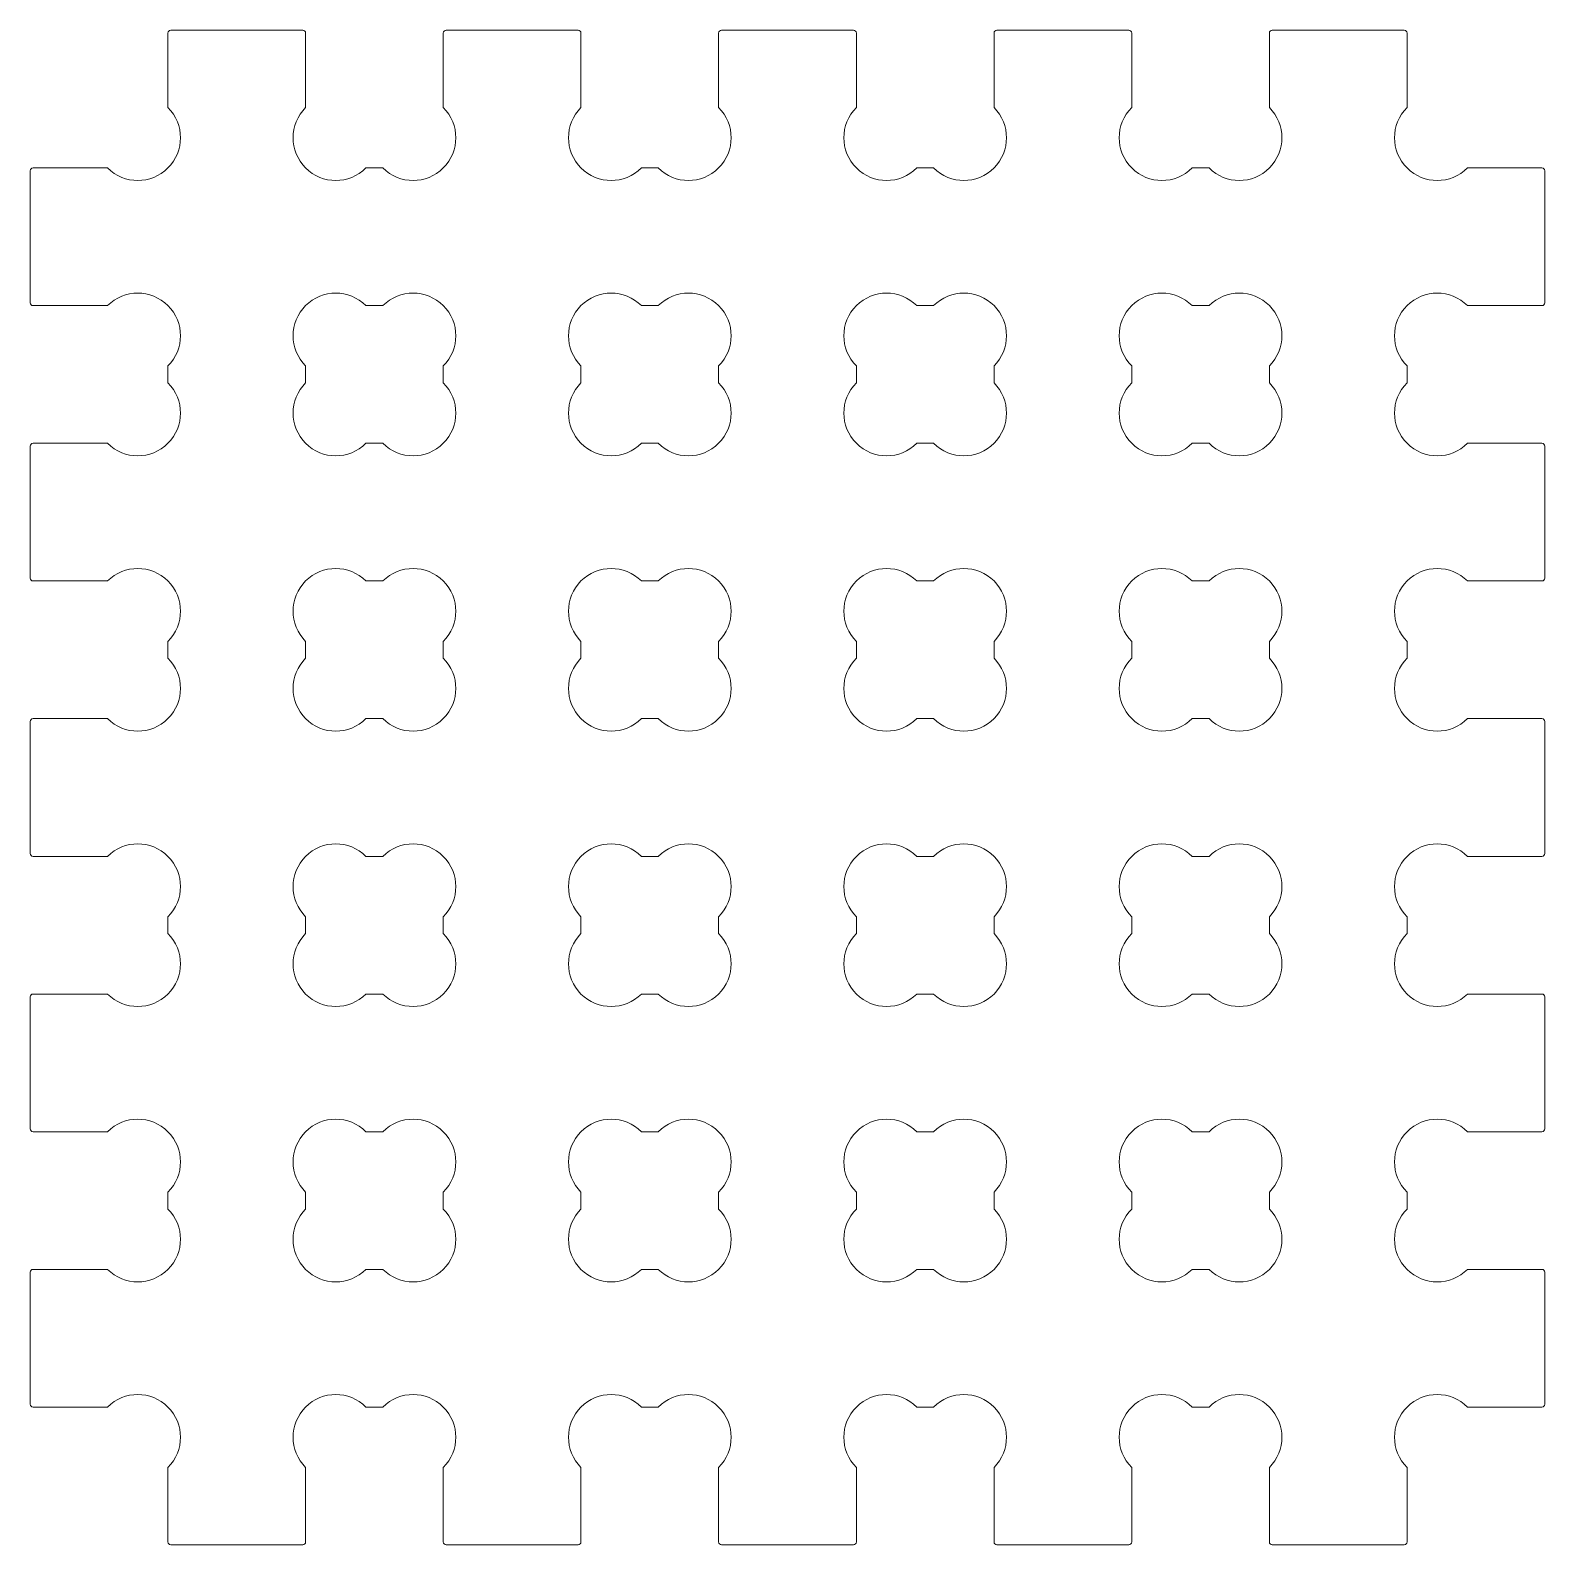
# Model space of a CAD drawing. Extents: x -27.5 to 27.5, y -27.5 to 27.5.
import ezdxf

# ---------------------------------------------------------------- set-up
doc = ezdxf.new("R2010")
doc.units = 0
doc.layers.get('0').update_dxf_attribs({"lineweight": 0})
doc.layers.add('holes', color=1, linetype='Continuous', lineweight=0)

msp = doc.modelspace()

# ---------------------------------------------------------------- linework, layer by layer
at = {"flags": 128}
msp.add_lwpolyline([(-24.692, 17.5, -1), (-22.5, 15.308), (-22.5, 14.692, -1), (-24.692, 12.5), (-27.4, 12.5, 0.414214), (-27.5, 12.4), (-27.5, 7.6, 0.414214), (-27.4, 7.5), (-24.692, 7.5, -1), (-22.5, 5.308), (-22.5, 4.692, -1), (-24.692, 2.5), (-27.4, 2.5, 0.414214), (-27.5, 2.4), (-27.5, -2.4, 0.414214), (-27.4, -2.5), (-24.692, -2.5, -1), (-22.5, -4.692), (-22.5, -5.308, -1), (-24.692, -7.5), (-27.4, -7.5, 0.414214), (-27.5, -7.6), (-27.5, -12.4, 0.414214), (-27.4, -12.5), (-24.692, -12.5, -1), (-22.5, -14.692), (-22.5, -15.308, -1), (-24.692, -17.5), (-27.4, -17.5, 0.414214), (-27.5, -17.6), (-27.5, -22.4, 0.414214), (-27.4, -22.5), (-24.692, -22.5, -1), (-22.5, -24.692), (-22.5, -27.4, 0.414214), (-22.4, -27.5), (-17.6, -27.5, 0.414214), (-17.5, -27.4), (-17.5, -24.692, -1), (-15.308, -22.5), (-14.692, -22.5, -1), (-12.5, -24.692), (-12.5, -27.4, 0.414214), (-12.4, -27.5), (-7.6, -27.5, 0.414214), (-7.5, -27.4), (-7.5, -24.692, -1), (-5.308, -22.5), (-4.692, -22.5, -1), (-2.5, -24.692), (-2.5, -27.4, 0.414214), (-2.4, -27.5), (2.4, -27.5, 0.414214), (2.5, -27.4), (2.5, -24.692, -1), (4.692, -22.5), (5.308, -22.5, -1), (7.5, -24.692), (7.5, -27.4, 0.414214), (7.6, -27.5), (12.4, -27.5, 0.414214), (12.5, -27.4), (12.5, -24.692, -1), (14.692, -22.5), (15.308, -22.5, -1), (17.5, -24.692), (17.5, -27.4, 0.414214), (17.6, -27.5), (22.4, -27.5, 0.414214), (22.5, -27.4), (22.5, -24.692, -1), (24.692, -22.5), (27.4, -22.5, 0.414214), (27.5, -22.4), (27.5, -17.6, 0.414214), (27.4, -17.5), (24.692, -17.5, -1), (22.5, -15.308), (22.5, -14.692, -1), (24.692, -12.5), (27.4, -12.5, 0.414214), (27.5, -12.4), (27.5, -7.6, 0.414214), (27.4, -7.5), (24.692, -7.5, -1), (22.5, -5.308), (22.5, -4.692, -1), (24.692, -2.5), (27.4, -2.5, 0.414214), (27.5, -2.4), (27.5, 2.4, 0.414214), (27.4, 2.5), (24.692, 2.5, -1), (22.5, 4.692), (22.5, 5.308, -1), (24.692, 7.5), (27.4, 7.5, 0.414214), (27.5, 7.6), (27.5, 12.4, 0.414214), (27.4, 12.5), (24.692, 12.5, -1), (22.5, 14.692), (22.5, 15.308, -1), (24.692, 17.5), (27.4, 17.5, 0.414214), (27.5, 17.6), (27.5, 22.4, 0.414214), (27.4, 22.5), (24.692, 22.5, -1), (22.5, 24.692), (22.5, 27.4, 0.414214), (22.4, 27.5), (17.6, 27.5, 0.414214), (17.5, 27.4), (17.5, 24.692, -1), (15.308, 22.5), (14.692, 22.5, -1), (12.5, 24.692), (12.5, 27.4, 0.414214), (12.4, 27.5), (7.6, 27.5, 0.414214), (7.5, 27.4), (7.5, 24.692, -1), (5.308, 22.5), (4.692, 22.5, -1), (2.5, 24.692), (2.5, 27.4, 0.414214), (2.4, 27.5), (-2.4, 27.5, 0.414214), (-2.5, 27.4), (-2.5, 24.692, -1), (-4.692, 22.5), (-5.308, 22.5, -1), (-7.5, 24.692), (-7.5, 27.4, 0.414214), (-7.6, 27.5), (-12.4, 27.5, 0.414214), (-12.5, 27.4), (-12.5, 24.692, -1), (-14.692, 22.5), (-15.308, 22.5, -1), (-17.5, 24.692), (-17.5, 27.4, 0.414214), (-17.6, 27.5), (-22.4, 27.5, 0.414214), (-22.5, 27.4), (-22.5, 24.692, -1), (-24.692, 22.5), (-27.4, 22.5, 0.414214), (-27.5, 22.4), (-27.5, 17.6, 0.414214), (-27.4, 17.5), (-24.692, 17.5)], format="xyb", dxfattribs=at)
at = {"layer": 'holes', "flags": 128}
for points in [[(-17.5, 14.692, 1), (-15.308, 12.5), (-14.692, 12.5, 1), (-12.5, 14.692), (-12.5, 15.308, 1), (-14.692, 17.5), (-15.308, 17.5, 1), (-17.5, 15.308), (-17.5, 14.692)], [(-7.5, 14.692, 1), (-5.308, 12.5), (-4.692, 12.5, 1), (-2.5, 14.692), (-2.5, 15.308, 1), (-4.692, 17.5), (-5.308, 17.5, 1), (-7.5, 15.308), (-7.5, 14.692)], [(2.5, 14.692, 1), (4.692, 12.5), (5.308, 12.5, 1), (7.5, 14.692), (7.5, 15.308, 1), (5.308, 17.5), (4.692, 17.5, 1), (2.5, 15.308), (2.5, 14.692)], [(12.5, 14.692, 1), (14.692, 12.5), (15.308, 12.5, 1), (17.5, 14.692), (17.5, 15.308, 1), (15.308, 17.5), (14.692, 17.5, 1), (12.5, 15.308), (12.5, 14.692)], [(-17.5, 4.692, 1), (-15.308, 2.5), (-14.692, 2.5, 1), (-12.5, 4.692), (-12.5, 5.308, 1), (-14.692, 7.5), (-15.308, 7.5, 1), (-17.5, 5.308), (-17.5, 4.692)], [(-7.5, 4.692, 1), (-5.308, 2.5), (-4.692, 2.5, 1), (-2.5, 4.692), (-2.5, 5.308, 1), (-4.692, 7.5), (-5.308, 7.5, 1), (-7.5, 5.308), (-7.5, 4.692)], [(2.5, 4.692, 1), (4.692, 2.5), (5.308, 2.5, 1), (7.5, 4.692), (7.5, 5.308, 1), (5.308, 7.5), (4.692, 7.5, 1), (2.5, 5.308), (2.5, 4.692)], [(12.5, 4.692, 1), (14.692, 2.5), (15.308, 2.5, 1), (17.5, 4.692), (17.5, 5.308, 1), (15.308, 7.5), (14.692, 7.5, 1), (12.5, 5.308), (12.5, 4.692)], [(-17.5, -5.308, 1), (-15.308, -7.5), (-14.692, -7.5, 1), (-12.5, -5.308), (-12.5, -4.692, 1), (-14.692, -2.5), (-15.308, -2.5, 1), (-17.5, -4.692), (-17.5, -5.308)], [(-7.5, -5.308, 1), (-5.308, -7.5), (-4.692, -7.5, 1), (-2.5, -5.308), (-2.5, -4.692, 1), (-4.692, -2.5), (-5.308, -2.5, 1), (-7.5, -4.692), (-7.5, -5.308)], [(2.5, -5.308, 1), (4.692, -7.5), (5.308, -7.5, 1), (7.5, -5.308), (7.5, -4.692, 1), (5.308, -2.5), (4.692, -2.5, 1), (2.5, -4.692), (2.5, -5.308)], [(12.5, -5.308, 1), (14.692, -7.5), (15.308, -7.5, 1), (17.5, -5.308), (17.5, -4.692, 1), (15.308, -2.5), (14.692, -2.5, 1), (12.5, -4.692), (12.5, -5.308)], [(-17.5, -15.308, 1), (-15.308, -17.5), (-14.692, -17.5, 1), (-12.5, -15.308), (-12.5, -14.692, 1), (-14.692, -12.5), (-15.308, -12.5, 1), (-17.5, -14.692), (-17.5, -15.308)], [(-7.5, -15.308, 1), (-5.308, -17.5), (-4.692, -17.5, 1), (-2.5, -15.308), (-2.5, -14.692, 1), (-4.692, -12.5), (-5.308, -12.5, 1), (-7.5, -14.692), (-7.5, -15.308)], [(2.5, -15.308, 1), (4.692, -17.5), (5.308, -17.5, 1), (7.5, -15.308), (7.5, -14.692, 1), (5.308, -12.5), (4.692, -12.5, 1), (2.5, -14.692), (2.5, -15.308)], [(12.5, -15.308, 1), (14.692, -17.5), (15.308, -17.5, 1), (17.5, -15.308), (17.5, -14.692, 1), (15.308, -12.5), (14.692, -12.5, 1), (12.5, -14.692), (12.5, -15.308)]]:
    msp.add_lwpolyline(points, format="xyb", dxfattribs=at)

doc.saveas('drawing.dxf')
